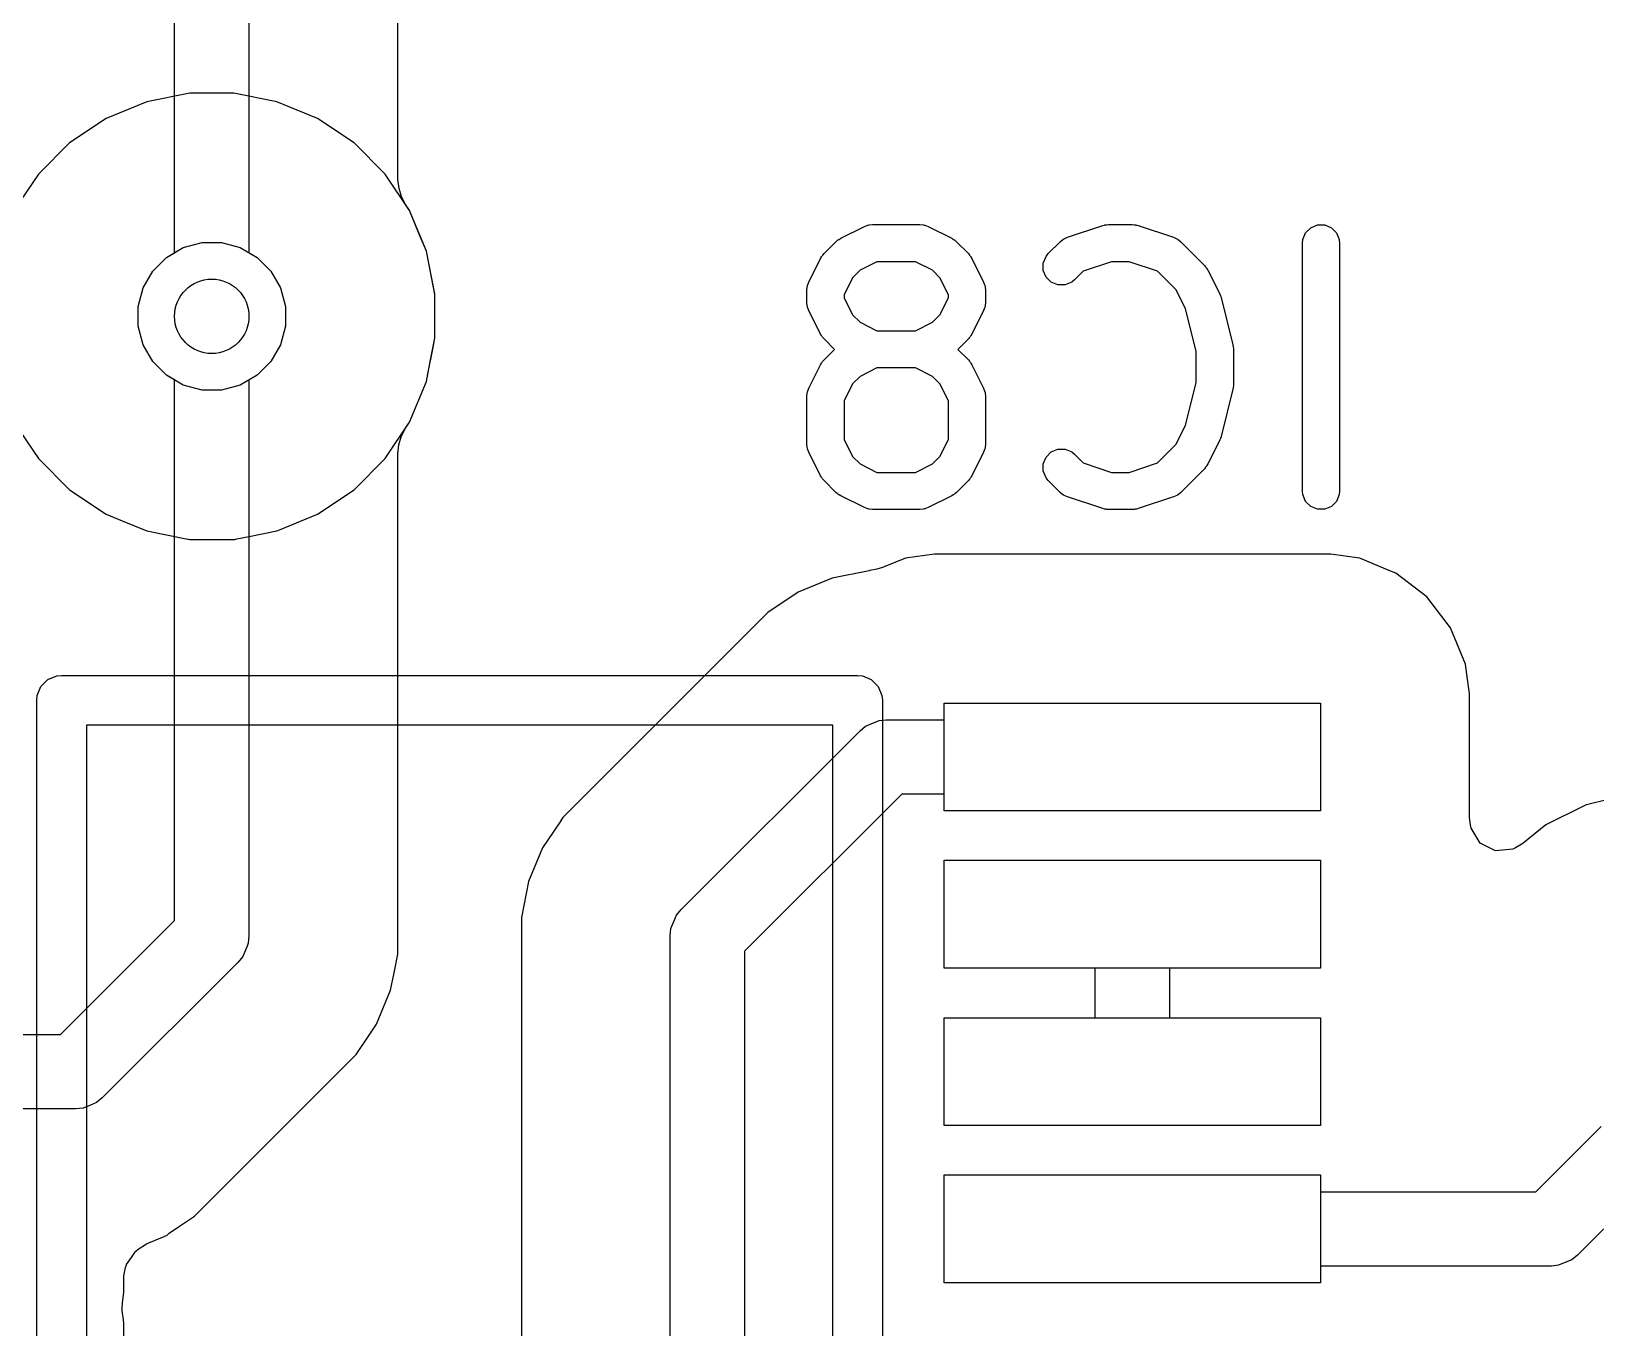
# Model space of a CAD drawing. Header units: inches. Extents: x 1.3 to 5.24, y -7.03 to -1.12.
# Drawn here: x 1.9201 to 2.1687, y -6.4402 to -6.2343 of the extents above; entities that cross this region are included whole.
import ezdxf

# ---------------------------------------------------------------- set-up
doc = ezdxf.new("R2010")
doc.units = ezdxf.units.IN
doc.header["$MEASUREMENT"] = 0
for name, color, linetype, true_color in [('B.Cu', 153, 'CONTINUOUS', 0x4d7fc4), ('B.Mask', 4, 'CONTINUOUS', 0x02ffee), ('B.Paste', 132, 'CONTINUOUS', 0x00c2c2), ('B.Silkscreen', 31, 'CONTINUOUS', 0xe8b2a7), ('F.Cu', 13, 'CONTINUOUS', 0xc83434), ('In1.Cu', 91, 'CONTINUOUS', 0x7fc87f), ('In2.Cu', 33, 'CONTINUOUS', 0xce7d2c)]:
    doc.layers.add(name, color=color, linetype=linetype, true_color=true_color)

msp = doc.modelspace()

# ---------------------------------------------------------------- linework, layer by layer
at = {"layer": 'B.Cu', "linetype": 'CONTINUOUS'}
for p, q in [((1.93848, -6.24544), (1.93203, -6.24811)), ((1.94533, -6.24407), (1.93848, -6.24544)), ((1.93848, -6.24544), (1.93848, -6.24544)), ((1.93848, -6.24544), (1.93848, -6.24544)), ((1.95231, -6.24407), (1.94533, -6.24407)), ((1.94533, -6.24407), (1.94533, -6.24407)), ((1.94533, -6.24407), (1.94533, -6.24407)), ((1.95916, -6.24544), (1.95231, -6.24407)), ((1.95231, -6.24407), (1.95231, -6.24407)), ((1.95231, -6.24407), (1.95231, -6.24407)), ((1.96561, -6.24811), (1.95916, -6.24544)), ((1.95916, -6.24544), (1.95916, -6.24544)), ((1.95916, -6.24544), (1.95916, -6.24544)), ((1.93203, -6.24811), (1.92622, -6.25199)), ((1.93203, -6.24811), (1.93203, -6.24811)), ((1.93203, -6.24811), (1.93203, -6.24811)), ((1.97142, -6.25199), (1.96561, -6.24811)), ((1.96561, -6.24811), (1.96561, -6.24811)), ((1.96561, -6.24811), (1.96561, -6.24811)), ((1.96561, -6.24811), (1.96561, -6.24811)), ((1.96561, -6.24811), (1.96561, -6.24811)), ((1.92622, -6.25199), (1.92128, -6.25693)), ((1.92622, -6.25199), (1.92622, -6.25199)), ((1.92622, -6.25199), (1.92622, -6.25199)), ((1.97636, -6.25693), (1.97142, -6.25199)), ((1.97142, -6.25199), (1.97142, -6.25199)), ((1.97142, -6.25199), (1.97142, -6.25199)), ((1.92128, -6.25693), (1.9174, -6.26273)), ((1.92128, -6.25693), (1.92128, -6.25693)), ((1.92128, -6.25693), (1.92128, -6.25693)), ((1.98024, -6.26273), (1.97636, -6.25693)), ((1.97636, -6.25693), (1.97636, -6.25693)), ((1.97636, -6.25693), (1.97636, -6.25693)), ((1.98291, -6.26919), (1.98024, -6.26273)), ((1.98024, -6.26273), (1.98024, -6.26273)), ((1.9443, -6.26862), (1.94728, -6.26782)), ((1.94728, -6.26782), (1.95036, -6.26782)), ((1.95036, -6.26782), (1.95334, -6.26862)), ((1.93945, -6.27234), (1.94163, -6.27016)), ((1.94163, -6.27016), (1.9443, -6.26862)), ((1.95334, -6.26862), (1.95601, -6.27016)), ((1.95601, -6.27016), (1.95819, -6.27234)), ((1.98425, -6.27595), (1.98291, -6.26919)), ((1.98291, -6.26919), (1.98291, -6.26919)), ((1.93791, -6.27501), (1.93945, -6.27234)), ((1.95819, -6.27234), (1.95973, -6.27501)), ((1.93711, -6.27799), (1.93791, -6.27501)), ((1.95973, -6.27501), (1.96053, -6.27799)), ((1.98427, -6.27603), (1.98425, -6.27595)), ((1.98427, -6.27604), (1.98427, -6.27603)), ((1.98427, -6.28302), (1.98427, -6.27604)), ((1.98427, -6.27604), (1.98427, -6.27604)), ((1.93711, -6.28107), (1.93711, -6.27799)), ((1.96053, -6.27799), (1.96053, -6.28107)), ((1.93791, -6.28405), (1.93711, -6.28107)), ((1.96053, -6.28107), (1.95973, -6.28405)), ((1.93945, -6.28672), (1.93791, -6.28405)), ((1.95973, -6.28405), (1.95819, -6.28672)), ((1.9832, -6.2884), (1.98392, -6.28477)), ((1.98392, -6.28477), (1.98427, -6.28302)), ((1.94163, -6.2889), (1.93945, -6.28672)), ((1.95819, -6.28672), (1.95601, -6.2889)), ((1.94291, -6.28964), (1.94163, -6.2889)), ((1.94291, -6.37551), (1.94291, -6.28964)), ((1.95601, -6.2889), (1.95472, -6.28964)), ((1.95472, -6.28964), (1.95472, -6.37795)), ((1.98024, -6.29632), (1.98291, -6.28987)), ((1.98291, -6.28987), (1.9832, -6.2884)), ((1.97893, -6.29868), (1.97956, -6.29734)), ((1.97956, -6.29734), (1.98024, -6.29632)), ((1.97837, -6.3013), (1.97856, -6.29993)), ((1.97856, -6.29993), (1.97893, -6.29868)), ((1.97837, -6.38086), (1.97837, -6.3013)), ((2.06363, -6.31732), (2.05901, -6.31793)), ((2.12653, -6.31732), (2.06363, -6.31732)), ((2.06363, -6.31732), (2.06363, -6.31732)), ((2.12654, -6.31732), (2.12653, -6.31732)), ((2.12653, -6.31732), (2.12653, -6.31732)), ((2.12653, -6.31732), (2.12653, -6.31732)), ((2.1266, -6.31733), (2.12654, -6.31732)), ((2.13115, -6.31793), (2.1266, -6.31733)), ((2.05328, -6.31994), (2.04737, -6.32112)), ((2.05334, -6.31993), (2.05328, -6.31994)), ((2.05448, -6.3197), (2.05334, -6.31993)), ((2.0554, -6.31942), (2.05448, -6.3197)), ((2.05901, -6.31793), (2.0554, -6.31942)), ((2.05901, -6.31793), (2.05901, -6.31793)), ((2.05901, -6.31793), (2.05901, -6.31793)), ((2.1312, -6.31794), (2.13115, -6.31793)), ((2.13131, -6.318), (2.1312, -6.31794)), ((2.13599, -6.31994), (2.13131, -6.318)), ((2.13131, -6.318), (2.13131, -6.318)), ((2.1369, -6.32031), (2.13599, -6.31994)), ((2.04737, -6.32112), (2.04199, -6.32334)), ((2.04737, -6.32112), (2.04737, -6.32112)), ((2.14184, -6.3241), (2.1369, -6.32031)), ((2.04199, -6.32334), (2.03715, -6.32658)), ((2.04199, -6.32334), (2.04199, -6.32334)), ((2.04199, -6.32334), (2.04199, -6.32334)), ((2.14563, -6.32904), (2.14184, -6.3241)), ((2.03715, -6.32658), (2.00461, -6.35912)), ((2.03715, -6.32658), (2.03715, -6.32658)), ((2.03715, -6.32658), (2.03715, -6.32658)), ((2.14801, -6.33479), (2.14563, -6.32904)), ((2.14822, -6.33639), (2.14801, -6.33479)), ((2.14801, -6.33479), (2.14801, -6.33479)), ((2.14801, -6.33479), (2.14801, -6.33479)), ((2.14858, -6.33913), (2.14822, -6.33639)), ((2.14862, -6.33941), (2.14858, -6.33913)), ((2.14862, -6.35913), (2.14862, -6.33941)), ((2.14862, -6.33941), (2.14862, -6.33941)), ((2.06518, -6.34362), (2.06518, -6.34096)), ((2.06518, -6.34096), (2.12498, -6.34096)), ((2.12498, -6.34096), (2.12498, -6.35809)), ((2.05181, -6.34535), (2.0527, -6.34462)), ((2.0527, -6.34462), (2.05395, -6.3441)), ((2.05395, -6.3441), (2.05483, -6.34374)), ((2.05483, -6.34374), (2.05598, -6.34362)), ((2.05598, -6.34362), (2.06518, -6.34362)), ((2.02338, -6.37378), (2.05181, -6.34535)), ((2.05843, -6.35543), (2.03346, -6.3804)), ((2.06518, -6.35543), (2.05843, -6.35543)), ((2.06518, -6.35809), (2.06518, -6.35543)), ((2.16708, -6.3572), (2.16077, -6.36032)), ((2.16718, -6.35714), (2.16708, -6.3572)), ((2.1672, -6.35714), (2.16718, -6.35714)), ((2.17064, -6.35628), (2.1672, -6.35714)), ((2.1672, -6.35714), (2.1672, -6.35714)), ((2.00425, -6.35966), (2.00316, -6.36129)), ((2.00426, -6.35964), (2.00425, -6.35966)), ((2.00461, -6.35912), (2.00426, -6.35964)), ((2.00461, -6.35912), (2.00461, -6.35912)), ((2.12498, -6.35809), (2.06518, -6.35809)), ((2.14877, -6.36033), (2.14862, -6.35913)), ((2.00316, -6.36129), (2.00137, -6.36396)), ((2.1489, -6.36084), (2.14877, -6.36033)), ((2.1503, -6.36321), (2.1489, -6.36084)), ((2.16077, -6.36032), (2.1571, -6.36327)), ((2.00137, -6.36396), (1.99915, -6.36933)), ((2.00137, -6.36396), (2.00137, -6.36396)), ((2.00137, -6.36396), (2.00137, -6.36396)), ((2.15276, -6.36444), (2.1503, -6.36321)), ((2.15549, -6.36415), (2.15276, -6.36444)), ((2.15591, -6.36398), (2.15549, -6.36415)), ((2.1571, -6.36327), (2.15591, -6.36398)), ((2.1571, -6.36327), (2.1571, -6.36327)), ((2.1571, -6.36327), (2.1571, -6.36327)), ((2.1571, -6.36327), (2.1571, -6.36327)), ((2.06518, -6.38305), (2.06518, -6.36593)), ((2.06518, -6.36593), (2.12498, -6.36593)), ((2.12498, -6.36593), (2.12498, -6.38305)), ((1.99915, -6.36933), (1.99801, -6.37504)), ((1.99915, -6.36933), (1.99915, -6.36933)), ((2.02225, -6.37564), (2.02265, -6.37467)), ((2.02265, -6.37467), (2.02338, -6.37378)), ((1.9248, -6.39362), (1.94291, -6.37551)), ((1.99801, -6.37504), (1.99801, -6.53334)), ((2.02165, -6.37795), (2.02177, -6.3768)), ((2.02177, -6.3768), (2.02225, -6.37564)), ((1.95442, -6.37957), (1.95373, -6.38123)), ((1.95461, -6.3791), (1.95442, -6.37957)), ((1.95472, -6.37795), (1.95461, -6.3791)), ((2.02165, -6.45669), (2.02165, -6.37795)), ((1.95299, -6.38213), (1.93142, -6.4037)), ((1.95373, -6.38123), (1.95299, -6.38213)), ((1.97778, -6.38381), (1.97837, -6.38086)), ((2.03346, -6.3804), (2.03346, -6.45425)), ((1.97723, -6.38657), (1.97778, -6.38381)), ((2.08917, -6.38305), (2.06518, -6.38305)), ((2.08917, -6.39096), (2.08917, -6.38305)), ((2.12498, -6.38305), (2.10098, -6.38305)), ((2.10098, -6.38305), (2.10098, -6.39096)), ((1.975, -6.39195), (1.97723, -6.38657)), ((1.97371, -6.39389), (1.975, -6.39195)), ((2.06518, -6.40809), (2.06518, -6.39096)), ((2.06518, -6.39096), (2.08917, -6.39096)), ((2.10098, -6.39096), (2.12498, -6.39096)), ((2.12498, -6.39096), (2.12498, -6.40809)), ((1.9112, -6.39362), (1.9248, -6.39362)), ((1.97177, -6.39679), (1.97371, -6.39389)), ((1.94608, -6.42248), (1.97177, -6.39679)), ((1.93053, -6.40444), (1.92958, -6.40483)), ((1.93142, -6.4037), (1.93053, -6.40444)), ((1.92724, -6.40543), (1.9112, -6.40543)), ((1.9284, -6.40532), (1.92724, -6.40543)), ((1.92958, -6.40483), (1.9284, -6.40532)), ((2.12498, -6.40809), (2.06518, -6.40809)), ((2.15919, -6.41858), (2.16954, -6.40823)), ((2.06518, -6.43305), (2.06518, -6.41593)), ((2.06518, -6.41593), (2.12498, -6.41593)), ((2.12498, -6.41593), (2.12498, -6.41858)), ((2.17822, -6.41625), (2.16581, -6.42866)), ((2.12498, -6.41858), (2.15919, -6.41858)), ((1.94205, -6.42517), (1.94351, -6.42419)), ((1.94351, -6.42419), (1.94608, -6.42248)), ((1.93711, -6.42769), (1.93843, -6.42687)), ((1.93843, -6.42687), (1.9388, -6.42672)), ((1.9388, -6.42672), (1.94124, -6.42571)), ((1.94124, -6.42571), (1.94133, -6.42567)), ((1.94124, -6.42571), (1.94124, -6.42571)), ((1.94133, -6.42567), (1.9417, -6.42552)), ((1.94133, -6.42567), (1.94133, -6.42567)), ((1.94133, -6.42567), (1.94133, -6.42567)), ((1.9417, -6.42552), (1.94205, -6.42517)), ((1.93529, -6.43013), (1.93605, -6.42906)), ((1.93605, -6.42906), (1.93672, -6.42807)), ((1.9367, -6.42805), (1.93675, -6.42801)), ((1.93672, -6.42807), (1.9367, -6.42805)), ((1.93675, -6.42801), (1.93711, -6.42769)), ((1.93675, -6.42801), (1.93675, -6.42801)), ((2.16491, -6.4294), (2.16367, -6.42991)), ((2.16581, -6.42866), (2.16491, -6.4294)), ((1.93485, -6.43197), (1.93511, -6.43062)), ((1.93511, -6.43062), (1.93512, -6.43061)), ((1.93512, -6.43061), (1.93526, -6.43019)), ((1.93526, -6.43019), (1.93529, -6.43013)), ((1.93526, -6.43019), (1.93526, -6.43019)), ((2.16163, -6.43039), (2.12498, -6.43039)), ((2.12498, -6.43039), (2.12498, -6.43305)), ((2.16279, -6.43028), (2.16163, -6.43039)), ((2.16367, -6.42991), (2.16279, -6.43028)), ((1.93484, -6.43222), (1.93487, -6.43206)), ((1.93484, -6.4346), (1.93484, -6.43222)), ((1.93487, -6.43206), (1.93485, -6.43197)), ((2.12498, -6.43305), (2.06518, -6.43305)), ((1.93459, -6.43709), (1.93462, -6.43625)), ((1.93462, -6.43625), (1.93484, -6.4346)), ((1.9346, -6.43742), (1.93459, -6.43709)), ((1.93464, -6.43787), (1.9346, -6.43742)), ((1.93472, -6.43852), (1.93464, -6.43787)), ((1.93484, -6.43941), (1.93472, -6.43852)), ((1.93472, -6.43852), (1.93472, -6.43852)), ((1.93472, -6.43852), (1.93472, -6.43852)), ((1.93484, -6.45964), (1.93484, -6.43941))]:
    msp.add_line(p, q, dxfattribs=at)
at = {"layer": 'B.Cu'}
msp.add_circle((1.94882, -6.27953), 0.00591, dxfattribs=at)
at = {"layer": 'B.Mask', "linetype": 'CONTINUOUS'}
for p, q in [((2.06518, -6.35809), (2.06518, -6.34096)), ((2.06518, -6.34096), (2.12498, -6.34096)), ((2.12498, -6.34096), (2.12498, -6.35809)), ((2.12498, -6.35809), (2.06518, -6.35809)), ((2.06518, -6.38305), (2.06518, -6.36593)), ((2.06518, -6.36593), (2.12498, -6.36593)), ((2.12498, -6.36593), (2.12498, -6.38305)), ((2.12498, -6.38305), (2.06518, -6.38305)), ((2.06518, -6.40809), (2.06518, -6.39096)), ((2.06518, -6.39096), (2.12498, -6.39096)), ((2.12498, -6.39096), (2.12498, -6.40809)), ((2.12498, -6.40809), (2.06518, -6.40809)), ((2.06518, -6.43305), (2.06518, -6.41593)), ((2.06518, -6.41593), (2.12498, -6.41593)), ((2.12498, -6.41593), (2.12498, -6.43305)), ((2.12498, -6.43305), (2.06518, -6.43305))]:
    msp.add_line(p, q, dxfattribs=at)
at = {"layer": 'B.Paste', "linetype": 'CONTINUOUS'}
for p, q in [((2.06518, -6.35809), (2.06518, -6.34096)), ((2.06518, -6.34096), (2.12498, -6.34096)), ((2.12498, -6.34096), (2.12498, -6.35809)), ((2.12498, -6.35809), (2.06518, -6.35809)), ((2.06518, -6.38305), (2.06518, -6.36593)), ((2.06518, -6.36593), (2.12498, -6.36593)), ((2.12498, -6.36593), (2.12498, -6.38305)), ((2.12498, -6.38305), (2.06518, -6.38305)), ((2.06518, -6.40809), (2.06518, -6.39096)), ((2.06518, -6.39096), (2.12498, -6.39096)), ((2.12498, -6.39096), (2.12498, -6.40809)), ((2.12498, -6.40809), (2.06518, -6.40809)), ((2.06518, -6.43305), (2.06518, -6.41593)), ((2.06518, -6.41593), (2.12498, -6.41593)), ((2.12498, -6.41593), (2.12498, -6.43305)), ((2.12498, -6.43305), (2.06518, -6.43305))]:
    msp.add_line(p, q, dxfattribs=at)
at = {"layer": 'B.Silkscreen', "linetype": 'CONTINUOUS'}
for p, q in [((2.04874, -6.26714), (2.05249, -6.26527)), ((2.05249, -6.26527), (2.05303, -6.26506)), ((2.05303, -6.26506), (2.05313, -6.26505)), ((2.05313, -6.26505), (2.05323, -6.26501)), ((2.05323, -6.26501), (2.05381, -6.26495)), ((2.05381, -6.26495), (2.0613, -6.26495)), ((2.0613, -6.26495), (2.06188, -6.26501)), ((2.06188, -6.26501), (2.06198, -6.26505)), ((2.06198, -6.26505), (2.06208, -6.26506)), ((2.06208, -6.26506), (2.06263, -6.26527)), ((2.06263, -6.26527), (2.06637, -6.26714)), ((2.08474, -6.26698), (2.09037, -6.26511)), ((2.09037, -6.26511), (2.09065, -6.26504)), ((2.09065, -6.26504), (2.09072, -6.26501)), ((2.09072, -6.26501), (2.09083, -6.265)), ((2.09083, -6.265), (2.09093, -6.26498)), ((2.09093, -6.26498), (2.09101, -6.26498)), ((2.09101, -6.26498), (2.0913, -6.26495)), ((2.0913, -6.26495), (2.09505, -6.26495)), ((2.09505, -6.26495), (2.09534, -6.26498)), ((2.09534, -6.26498), (2.09542, -6.26498)), ((2.09542, -6.26498), (2.09552, -6.265)), ((2.09552, -6.265), (2.09563, -6.26501)), ((2.09563, -6.26501), (2.0957, -6.26504)), ((2.0957, -6.26504), (2.09598, -6.26511)), ((2.09598, -6.26511), (2.10161, -6.26698)), ((2.12341, -6.26545), (2.12447, -6.26501)), ((2.12447, -6.26501), (2.12562, -6.26501)), ((2.12562, -6.26501), (2.12669, -6.26545)), ((2.04609, -6.26957), (2.04797, -6.26769)), ((2.04797, -6.26769), (2.04819, -6.26751)), ((2.04819, -6.26751), (2.04825, -6.26745)), ((2.04825, -6.26745), (2.04833, -6.26739)), ((2.04833, -6.26739), (2.04842, -6.26733)), ((2.04842, -6.26733), (2.04849, -6.2673)), ((2.04849, -6.2673), (2.04874, -6.26714)), ((2.06637, -6.26714), (2.06662, -6.2673)), ((2.06662, -6.2673), (2.06669, -6.26733)), ((2.06669, -6.26733), (2.06678, -6.26739)), ((2.06678, -6.26739), (2.06686, -6.26745)), ((2.06686, -6.26745), (2.06692, -6.26751)), ((2.06692, -6.26751), (2.06714, -6.26769)), ((2.06714, -6.26769), (2.06902, -6.26957)), ((2.08171, -6.26957), (2.08359, -6.26769)), ((2.08359, -6.26769), (2.08404, -6.26733)), ((2.08404, -6.26733), (2.08413, -6.26729)), ((2.08413, -6.26729), (2.08421, -6.26722)), ((2.08421, -6.26722), (2.08474, -6.26698)), ((2.10161, -6.26698), (2.10214, -6.26722)), ((2.10214, -6.26722), (2.10222, -6.26729)), ((2.10222, -6.26729), (2.10232, -6.26733)), ((2.10232, -6.26733), (2.10276, -6.26769)), ((2.10276, -6.26769), (2.10651, -6.27144)), ((2.12209, -6.26791), (2.12215, -6.26733)), ((2.12209, -6.30728), (2.12209, -6.26791)), ((2.12215, -6.26733), (2.12259, -6.26627)), ((2.12259, -6.26627), (2.12341, -6.26545)), ((2.12669, -6.26545), (2.1275, -6.26627)), ((2.1275, -6.26627), (2.12794, -6.26733)), ((2.12794, -6.26733), (2.128, -6.26791)), ((2.128, -6.26791), (2.128, -6.30728)), ((2.04367, -6.27408), (2.04554, -6.27034)), ((2.04554, -6.27034), (2.0457, -6.27009)), ((2.0457, -6.27009), (2.04573, -6.27002)), ((2.04573, -6.27002), (2.04579, -6.26993)), ((2.04579, -6.26993), (2.04585, -6.26985)), ((2.04585, -6.26985), (2.04591, -6.26979)), ((2.04591, -6.26979), (2.04609, -6.26957)), ((2.06902, -6.26957), (2.0692, -6.26979)), ((2.0692, -6.26979), (2.06926, -6.26985)), ((2.06926, -6.26985), (2.06932, -6.26993)), ((2.06932, -6.26993), (2.06938, -6.27002)), ((2.06938, -6.27002), (2.06941, -6.27009)), ((2.06941, -6.27009), (2.06957, -6.27034)), ((2.06957, -6.27034), (2.07144, -6.27408)), ((2.08091, -6.27108), (2.08135, -6.27002)), ((2.08135, -6.27002), (2.08171, -6.26957)), ((2.05181, -6.27221), (2.05061, -6.2734)), ((2.0545, -6.27086), (2.05181, -6.27221)), ((2.06061, -6.27086), (2.0545, -6.27086)), ((2.06331, -6.27221), (2.06061, -6.27086)), ((2.0645, -6.2734), (2.06331, -6.27221)), ((2.08091, -6.27223), (2.08091, -6.27108)), ((2.08135, -6.2733), (2.08091, -6.27223)), ((2.08727, -6.27236), (2.08589, -6.27374)), ((2.09178, -6.27086), (2.08727, -6.27236)), ((2.09457, -6.27086), (2.09178, -6.27086)), ((2.09908, -6.27236), (2.09457, -6.27086)), ((2.102, -6.27528), (2.09908, -6.27236)), ((2.10651, -6.27144), (2.1067, -6.27167)), ((2.1067, -6.27167), (2.10676, -6.27172)), ((2.10676, -6.27172), (2.10681, -6.27181)), ((2.10681, -6.27181), (2.10688, -6.27189)), ((2.10688, -6.27189), (2.10691, -6.27196)), ((2.10691, -6.27196), (2.10707, -6.27221)), ((2.10707, -6.27221), (2.10894, -6.27596)), ((2.04335, -6.27541), (2.04341, -6.27483)), ((2.04341, -6.27483), (2.04345, -6.27473)), ((2.04345, -6.27473), (2.04346, -6.27463)), ((2.04346, -6.27463), (2.04367, -6.27408)), ((2.05061, -6.2734), (2.04926, -6.2761)), ((2.06585, -6.2761), (2.0645, -6.2734)), ((2.07144, -6.27408), (2.07165, -6.27463)), ((2.07165, -6.27463), (2.07166, -6.27473)), ((2.07166, -6.27473), (2.0717, -6.27483)), ((2.0717, -6.27483), (2.07176, -6.27541)), ((2.08216, -6.27411), (2.08135, -6.2733)), ((2.08323, -6.27455), (2.08216, -6.27411)), ((2.08438, -6.27455), (2.08323, -6.27455)), ((2.08544, -6.27411), (2.08438, -6.27455)), ((2.08589, -6.27374), (2.08544, -6.27411)), ((2.10351, -6.27831), (2.102, -6.27528)), ((2.04335, -6.27728), (2.04335, -6.27541)), ((2.04341, -6.27786), (2.04335, -6.27728)), ((2.04345, -6.27795), (2.04341, -6.27786)), ((2.04926, -6.2761), (2.04926, -6.27658)), ((2.04926, -6.27658), (2.05061, -6.27928)), ((2.0645, -6.27928), (2.06585, -6.27658)), ((2.06585, -6.27658), (2.06585, -6.2761)), ((2.0717, -6.27786), (2.07166, -6.27795)), ((2.07176, -6.27728), (2.0717, -6.27786)), ((2.07176, -6.27541), (2.07176, -6.27728)), ((2.10894, -6.27596), (2.10896, -6.276)), ((2.10896, -6.276), (2.10897, -6.27602)), ((2.10897, -6.27602), (2.10906, -6.27626)), ((2.10906, -6.27626), (2.10915, -6.2765)), ((2.10915, -6.2765), (2.10915, -6.27652)), ((2.10915, -6.27652), (2.10916, -6.27656)), ((2.10916, -6.27656), (2.11104, -6.28406)), ((2.04346, -6.27806), (2.04345, -6.27795)), ((2.04367, -6.2786), (2.04346, -6.27806)), ((2.04554, -6.28235), (2.04367, -6.2786)), ((2.05061, -6.27928), (2.05181, -6.28048)), ((2.06331, -6.28048), (2.0645, -6.27928)), ((2.07144, -6.2786), (2.06957, -6.28235)), ((2.07165, -6.27806), (2.07144, -6.2786)), ((2.07166, -6.27795), (2.07165, -6.27806)), ((2.10522, -6.28514), (2.10351, -6.27831)), ((2.0457, -6.2826), (2.04554, -6.28235)), ((2.04573, -6.28267), (2.0457, -6.2826)), ((2.04579, -6.28275), (2.04573, -6.28267)), ((2.04585, -6.28284), (2.04579, -6.28275)), ((2.04591, -6.28289), (2.04585, -6.28284)), ((2.05181, -6.28048), (2.0545, -6.28183)), ((2.0545, -6.28183), (2.06061, -6.28183)), ((2.06061, -6.28183), (2.06331, -6.28048)), ((2.06926, -6.28284), (2.0692, -6.28289)), ((2.06932, -6.28275), (2.06926, -6.28284)), ((2.06938, -6.28267), (2.06932, -6.28275)), ((2.06941, -6.2826), (2.06938, -6.28267)), ((2.06957, -6.28235), (2.06941, -6.2826)), ((2.04609, -6.28312), (2.04591, -6.28289)), ((2.04776, -6.28478), (2.04609, -6.28312)), ((2.04609, -6.28644), (2.04776, -6.28478)), ((2.06902, -6.28312), (2.06736, -6.28478)), ((2.06736, -6.28478), (2.06902, -6.28644)), ((2.0692, -6.28289), (2.06902, -6.28312)), ((2.10522, -6.29004), (2.10522, -6.28514)), ((2.11104, -6.28406), (2.11105, -6.28416)), ((2.11105, -6.28416), (2.11107, -6.2842)), ((2.11107, -6.2842), (2.11109, -6.28442)), ((2.11109, -6.28442), (2.11112, -6.28464)), ((2.11112, -6.28464), (2.11112, -6.28468)), ((2.11112, -6.28468), (2.11113, -6.28478)), ((2.11113, -6.28478), (2.11113, -6.2904)), ((2.04367, -6.29096), (2.04554, -6.28721)), ((2.04554, -6.28721), (2.0457, -6.28696)), ((2.0457, -6.28696), (2.04573, -6.28689)), ((2.04573, -6.28689), (2.04579, -6.28681)), ((2.04579, -6.28681), (2.04585, -6.28672)), ((2.04585, -6.28672), (2.04591, -6.28667)), ((2.04591, -6.28667), (2.04609, -6.28644)), ((2.0545, -6.28773), (2.05181, -6.28908)), ((2.06061, -6.28773), (2.0545, -6.28773)), ((2.06331, -6.28908), (2.06061, -6.28773)), ((2.06902, -6.28644), (2.0692, -6.28667)), ((2.0692, -6.28667), (2.06926, -6.28672)), ((2.06926, -6.28672), (2.06932, -6.28681)), ((2.06932, -6.28681), (2.06938, -6.28689)), ((2.06938, -6.28689), (2.06941, -6.28696)), ((2.06941, -6.28696), (2.06957, -6.28721)), ((2.06957, -6.28721), (2.07144, -6.29096)), ((2.05061, -6.29028), (2.04926, -6.29298)), ((2.05181, -6.28908), (2.05061, -6.29028)), ((2.0645, -6.29028), (2.06331, -6.28908)), ((2.06585, -6.29298), (2.0645, -6.29028)), ((2.10351, -6.29687), (2.10522, -6.29004)), ((2.04335, -6.29228), (2.04341, -6.2917)), ((2.04335, -6.29978), (2.04335, -6.29228)), ((2.04341, -6.2917), (2.04345, -6.2916)), ((2.04345, -6.2916), (2.04346, -6.2915)), ((2.04346, -6.2915), (2.04367, -6.29096)), ((2.07144, -6.29096), (2.07165, -6.2915)), ((2.07165, -6.2915), (2.07166, -6.2916)), ((2.07166, -6.2916), (2.0717, -6.2917)), ((2.0717, -6.2917), (2.07176, -6.29228)), ((2.07176, -6.29228), (2.07176, -6.29978)), ((2.11104, -6.29112), (2.10916, -6.29862)), ((2.11105, -6.29102), (2.11104, -6.29112)), ((2.11107, -6.29098), (2.11105, -6.29102)), ((2.11109, -6.29076), (2.11107, -6.29098)), ((2.11112, -6.29055), (2.11109, -6.29076)), ((2.11113, -6.2904), (2.11112, -6.2905)), ((2.11112, -6.2905), (2.11112, -6.29055)), ((2.04926, -6.29298), (2.04926, -6.29908)), ((2.06585, -6.29908), (2.06585, -6.29298)), ((2.102, -6.2999), (2.10351, -6.29687)), ((2.04341, -6.30035), (2.04335, -6.29978)), ((2.04926, -6.29908), (2.05061, -6.30178)), ((2.0645, -6.30178), (2.06585, -6.29908)), ((2.07176, -6.29978), (2.0717, -6.30035)), ((2.09908, -6.30282), (2.102, -6.2999)), ((2.10894, -6.29922), (2.10707, -6.30297)), ((2.10896, -6.29918), (2.10894, -6.29922)), ((2.10897, -6.29916), (2.10896, -6.29918)), ((2.10906, -6.29892), (2.10897, -6.29916)), ((2.10915, -6.29868), (2.10906, -6.29892)), ((2.10916, -6.29862), (2.10915, -6.29866)), ((2.10915, -6.29866), (2.10915, -6.29868)), ((2.04345, -6.30045), (2.04341, -6.30035)), ((2.04346, -6.30056), (2.04345, -6.30045)), ((2.04367, -6.3011), (2.04346, -6.30056)), ((2.04554, -6.30485), (2.04367, -6.3011)), ((2.05061, -6.30178), (2.05181, -6.30297)), ((2.06331, -6.30297), (2.0645, -6.30178)), ((2.07144, -6.3011), (2.06957, -6.30485)), ((2.07165, -6.30056), (2.07144, -6.3011)), ((2.07166, -6.30045), (2.07165, -6.30056)), ((2.0717, -6.30035), (2.07166, -6.30045)), ((2.08091, -6.30295), (2.08135, -6.30189)), ((2.08135, -6.30189), (2.08216, -6.30107)), ((2.08216, -6.30107), (2.08323, -6.30063)), ((2.08323, -6.30063), (2.08438, -6.30063)), ((2.08438, -6.30063), (2.08544, -6.30107)), ((2.08544, -6.30107), (2.08589, -6.30144)), ((2.08589, -6.30144), (2.08727, -6.30282)), ((2.0457, -6.3051), (2.04554, -6.30485)), ((2.04573, -6.30517), (2.0457, -6.3051)), ((2.04579, -6.30525), (2.04573, -6.30517)), ((2.05181, -6.30297), (2.0545, -6.30432)), ((2.0545, -6.30432), (2.06061, -6.30432)), ((2.06061, -6.30432), (2.06331, -6.30297)), ((2.06938, -6.30517), (2.06932, -6.30525)), ((2.06941, -6.3051), (2.06938, -6.30517)), ((2.06957, -6.30485), (2.06941, -6.3051)), ((2.08091, -6.3041), (2.08091, -6.30295)), ((2.08135, -6.30517), (2.08091, -6.3041)), ((2.08171, -6.30561), (2.08135, -6.30517)), ((2.08727, -6.30282), (2.09178, -6.30432)), ((2.09178, -6.30432), (2.09457, -6.30432)), ((2.09457, -6.30432), (2.09908, -6.30282)), ((2.10651, -6.30374), (2.10276, -6.30749)), ((2.1067, -6.30351), (2.10651, -6.30374)), ((2.10676, -6.30346), (2.1067, -6.30351)), ((2.10681, -6.30337), (2.10676, -6.30346)), ((2.10688, -6.30329), (2.10681, -6.30337)), ((2.10691, -6.30322), (2.10688, -6.30329)), ((2.10707, -6.30297), (2.10691, -6.30322)), ((2.04585, -6.30534), (2.04579, -6.30525)), ((2.04591, -6.30539), (2.04585, -6.30534)), ((2.04609, -6.30561), (2.04591, -6.30539)), ((2.04797, -6.30749), (2.04609, -6.30561)), ((2.04819, -6.30768), (2.04797, -6.30749)), ((2.04825, -6.30773), (2.04819, -6.30768)), ((2.06692, -6.30768), (2.06686, -6.30773)), ((2.06714, -6.30749), (2.06692, -6.30768)), ((2.06902, -6.30561), (2.06714, -6.30749)), ((2.0692, -6.30539), (2.06902, -6.30561)), ((2.06926, -6.30534), (2.0692, -6.30539)), ((2.06932, -6.30525), (2.06926, -6.30534)), ((2.08359, -6.30749), (2.08171, -6.30561)), ((2.08404, -6.30786), (2.08359, -6.30749)), ((2.10276, -6.30749), (2.10232, -6.30786)), ((2.12215, -6.30785), (2.12209, -6.30728)), ((2.128, -6.30728), (2.12794, -6.30785)), ((2.04833, -6.30779), (2.04825, -6.30773)), ((2.04842, -6.30786), (2.04833, -6.30779)), ((2.04849, -6.30789), (2.04842, -6.30786)), ((2.04874, -6.30804), (2.04849, -6.30789)), ((2.05249, -6.30992), (2.04874, -6.30804)), ((2.05303, -6.31012), (2.05249, -6.30992)), ((2.05313, -6.31013), (2.05303, -6.31012)), ((2.05323, -6.31017), (2.05313, -6.31013)), ((2.05381, -6.31023), (2.05323, -6.31017)), ((2.06188, -6.31017), (2.0613, -6.31023)), ((2.06198, -6.31013), (2.06188, -6.31017)), ((2.06208, -6.31012), (2.06198, -6.31013)), ((2.06263, -6.30992), (2.06208, -6.31012)), ((2.06637, -6.30804), (2.06263, -6.30992)), ((2.06662, -6.30789), (2.06637, -6.30804)), ((2.06669, -6.30786), (2.06662, -6.30789)), ((2.06678, -6.30779), (2.06669, -6.30786)), ((2.06686, -6.30773), (2.06678, -6.30779)), ((2.08413, -6.3079), (2.08404, -6.30786)), ((2.08421, -6.30797), (2.08413, -6.3079)), ((2.08474, -6.3082), (2.08421, -6.30797)), ((2.09037, -6.31008), (2.08474, -6.3082)), ((2.09065, -6.31014), (2.09037, -6.31008)), ((2.09072, -6.31017), (2.09065, -6.31014)), ((2.09083, -6.31018), (2.09072, -6.31017)), ((2.09563, -6.31017), (2.09552, -6.31018)), ((2.0957, -6.31014), (2.09563, -6.31017)), ((2.09598, -6.31008), (2.0957, -6.31014)), ((2.10161, -6.3082), (2.09598, -6.31008)), ((2.10214, -6.30797), (2.10161, -6.3082)), ((2.10222, -6.3079), (2.10214, -6.30797)), ((2.10232, -6.30786), (2.10222, -6.3079)), ((2.12259, -6.30892), (2.12215, -6.30785)), ((2.12341, -6.30973), (2.12259, -6.30892)), ((2.12447, -6.31017), (2.12341, -6.30973)), ((2.12562, -6.31017), (2.12447, -6.31017)), ((2.12669, -6.30973), (2.12562, -6.31017)), ((2.1275, -6.30892), (2.12669, -6.30973)), ((2.12794, -6.30785), (2.1275, -6.30892)), ((2.0613, -6.31023), (2.05381, -6.31023)), ((2.09093, -6.31021), (2.09083, -6.31018)), ((2.09101, -6.3102), (2.09093, -6.31021)), ((2.0913, -6.31023), (2.09101, -6.3102)), ((2.09505, -6.31023), (2.0913, -6.31023)), ((2.09534, -6.3102), (2.09505, -6.31023)), ((2.09542, -6.31021), (2.09534, -6.3102)), ((2.09552, -6.31018), (2.09542, -6.31021)), ((1.92169, -6.33832), (1.92277, -6.33724)), ((1.92277, -6.33724), (1.92419, -6.33665)), ((1.92419, -6.33665), (1.92496, -6.33657)), ((1.92496, -6.33657), (2.05142, -6.33657)), ((2.05142, -6.33657), (2.05219, -6.33665)), ((2.05219, -6.33665), (2.0536, -6.33724)), ((2.0536, -6.33724), (2.05469, -6.33832)), ((1.92102, -6.34051), (1.9211, -6.33974)), ((1.9211, -6.33974), (1.92169, -6.33832)), ((2.05469, -6.33832), (2.05528, -6.33974)), ((2.05528, -6.33974), (2.05535, -6.34051)), ((1.92102, -6.5335), (1.92102, -6.34051)), ((2.05535, -6.34051), (2.05535, -6.5335)), ((1.9289, -6.34445), (1.9289, -6.52957)), ((2.04748, -6.34445), (1.9289, -6.34445)), ((2.04748, -6.52957), (2.04748, -6.34445))]:
    msp.add_line(p, q, dxfattribs=at)
at = {"layer": 'F.Cu', "linetype": 'CONTINUOUS'}
for p, q in [((1.97837, -6.25779), (1.97837, -6.06008)), ((1.95472, -6.06299), (1.95472, -6.26942)), ((1.94291, -6.26942), (1.94291, -6.06544)), ((1.97859, -6.25925), (1.97837, -6.25779)), ((1.97898, -6.2605), (1.97859, -6.25925)), ((1.97958, -6.26175), (1.97898, -6.2605)), ((1.98026, -6.26277), (1.97958, -6.26175)), ((1.98033, -6.26296), (1.98026, -6.26277)), ((1.98195, -6.26686), (1.98033, -6.26296)), ((1.98291, -6.26919), (1.98195, -6.26686)), ((1.93945, -6.27234), (1.94163, -6.27016)), ((1.94163, -6.27016), (1.94291, -6.26942)), ((1.95472, -6.26942), (1.95601, -6.27016)), ((1.95601, -6.27016), (1.95819, -6.27234)), ((1.98427, -6.27604), (1.98291, -6.26919)), ((1.98291, -6.26919), (1.98291, -6.26919)), ((1.93791, -6.27501), (1.93945, -6.27234)), ((1.95819, -6.27234), (1.95973, -6.27501)), ((1.93711, -6.27799), (1.93791, -6.27501)), ((1.95973, -6.27501), (1.96053, -6.27799)), ((1.98427, -6.27931), (1.98427, -6.27604)), ((1.98427, -6.27604), (1.98427, -6.27604)), ((1.98427, -6.27604), (1.98427, -6.27604)), ((1.93711, -6.28107), (1.93711, -6.27799)), ((1.96053, -6.27799), (1.96053, -6.28107)), ((1.98427, -6.27948), (1.98427, -6.27931)), ((1.98427, -6.28302), (1.98427, -6.27948)), ((1.93791, -6.28405), (1.93711, -6.28107)), ((1.96053, -6.28107), (1.95973, -6.28405)), ((1.93945, -6.28672), (1.93791, -6.28405)), ((1.95973, -6.28405), (1.95819, -6.28672)), ((1.98359, -6.28646), (1.98427, -6.28302)), ((1.98427, -6.28302), (1.98427, -6.28302)), ((1.94163, -6.2889), (1.93945, -6.28672)), ((1.95819, -6.28672), (1.95601, -6.2889)), ((1.98291, -6.28987), (1.98359, -6.28646)), ((1.9443, -6.29044), (1.94163, -6.2889)), ((1.95601, -6.2889), (1.95334, -6.29044)), ((1.98024, -6.29632), (1.98291, -6.28987)), ((1.94728, -6.29124), (1.9443, -6.29044)), ((1.95036, -6.29124), (1.94728, -6.29124)), ((1.95334, -6.29044), (1.95036, -6.29124)), ((1.9174, -6.29632), (1.92128, -6.30213)), ((1.97636, -6.30213), (1.98024, -6.29632)), ((1.92128, -6.30213), (1.92128, -6.30213)), ((1.92128, -6.30213), (1.92128, -6.30213)), ((1.92128, -6.30213), (1.92622, -6.30707)), ((1.97142, -6.30707), (1.97636, -6.30213)), ((1.92622, -6.30707), (1.92622, -6.30707)), ((1.92622, -6.30707), (1.92622, -6.30707)), ((1.92622, -6.30707), (1.93203, -6.31095)), ((1.96561, -6.31095), (1.97142, -6.30707)), ((1.93203, -6.31095), (1.93203, -6.31095)), ((1.93203, -6.31095), (1.93461, -6.31202)), ((1.93461, -6.31202), (1.93848, -6.31362)), ((1.9596, -6.31344), (1.96561, -6.31095)), ((1.96561, -6.31095), (1.96561, -6.31095)), ((1.96561, -6.31095), (1.96561, -6.31095)), ((1.93848, -6.31362), (1.93848, -6.31362)), ((1.93848, -6.31362), (1.93848, -6.31362)), ((1.93848, -6.31362), (1.94503, -6.31492)), ((1.94503, -6.31492), (1.94513, -6.31495)), ((1.94513, -6.31495), (1.94533, -6.31498)), ((1.94533, -6.31498), (1.95231, -6.31498)), ((1.95231, -6.31498), (1.95247, -6.31498)), ((1.95247, -6.31498), (1.95278, -6.31489)), ((1.95278, -6.31489), (1.95476, -6.31449)), ((1.95476, -6.31449), (1.95916, -6.31362)), ((1.95916, -6.31362), (1.95929, -6.31357)), ((1.95916, -6.31362), (1.95916, -6.31362)), ((1.95916, -6.31362), (1.95916, -6.31362)), ((1.95916, -6.31362), (1.95916, -6.31362)), ((1.95929, -6.31357), (1.9596, -6.31344)), ((1.9596, -6.31344), (1.9596, -6.31344))]:
    msp.add_line(p, q, dxfattribs=at)
at = {"layer": 'F.Cu'}
msp.add_circle((1.94882, -6.27953), 0.00591, dxfattribs=at)
at = {"layer": 'In1.Cu', "linetype": 'CONTINUOUS'}
for p, q in [((1.9443, -6.26862), (1.94728, -6.26782)), ((1.94728, -6.26782), (1.95036, -6.26782)), ((1.95036, -6.26782), (1.95334, -6.26862)), ((1.93945, -6.27234), (1.94163, -6.27016)), ((1.94163, -6.27016), (1.9443, -6.26862)), ((1.95334, -6.26862), (1.95601, -6.27016)), ((1.95601, -6.27016), (1.95819, -6.27234)), ((1.93791, -6.27501), (1.93945, -6.27234)), ((1.95819, -6.27234), (1.95973, -6.27501)), ((1.93711, -6.27799), (1.93791, -6.27501)), ((1.95973, -6.27501), (1.96053, -6.27799)), ((1.93711, -6.28107), (1.93711, -6.27799)), ((1.96053, -6.27799), (1.96053, -6.28107)), ((1.93791, -6.28405), (1.93711, -6.28107)), ((1.96053, -6.28107), (1.95973, -6.28405)), ((1.93945, -6.28672), (1.93791, -6.28405)), ((1.95973, -6.28405), (1.95819, -6.28672)), ((1.94163, -6.2889), (1.93945, -6.28672)), ((1.95819, -6.28672), (1.95601, -6.2889)), ((1.9443, -6.29044), (1.94163, -6.2889)), ((1.95601, -6.2889), (1.95334, -6.29044)), ((1.94728, -6.29124), (1.9443, -6.29044)), ((1.95036, -6.29124), (1.94728, -6.29124)), ((1.95334, -6.29044), (1.95036, -6.29124))]:
    msp.add_line(p, q, dxfattribs=at)
at = {"layer": 'In1.Cu'}
msp.add_circle((1.94882, -6.27953), 0.00591, dxfattribs=at)
at = {"layer": 'In2.Cu', "linetype": 'CONTINUOUS'}
for p, q in [((1.9443, -6.26862), (1.94728, -6.26782)), ((1.94728, -6.26782), (1.95036, -6.26782)), ((1.95036, -6.26782), (1.95334, -6.26862)), ((1.93945, -6.27234), (1.94163, -6.27016)), ((1.94163, -6.27016), (1.9443, -6.26862)), ((1.95334, -6.26862), (1.95601, -6.27016)), ((1.95601, -6.27016), (1.95819, -6.27234)), ((1.93791, -6.27501), (1.93945, -6.27234)), ((1.95819, -6.27234), (1.95973, -6.27501)), ((1.93711, -6.27799), (1.93791, -6.27501)), ((1.95973, -6.27501), (1.96053, -6.27799)), ((1.93711, -6.28107), (1.93711, -6.27799)), ((1.96053, -6.27799), (1.96053, -6.28107)), ((1.93791, -6.28405), (1.93711, -6.28107)), ((1.96053, -6.28107), (1.95973, -6.28405)), ((1.93945, -6.28672), (1.93791, -6.28405)), ((1.95973, -6.28405), (1.95819, -6.28672)), ((1.94163, -6.2889), (1.93945, -6.28672)), ((1.95819, -6.28672), (1.95601, -6.2889)), ((1.9443, -6.29044), (1.94163, -6.2889)), ((1.95601, -6.2889), (1.95334, -6.29044)), ((1.94728, -6.29124), (1.9443, -6.29044)), ((1.95036, -6.29124), (1.94728, -6.29124)), ((1.95334, -6.29044), (1.95036, -6.29124))]:
    msp.add_line(p, q, dxfattribs=at)
at = {"layer": 'In2.Cu'}
msp.add_circle((1.94882, -6.27953), 0.00591, dxfattribs=at)

doc.saveas('drawing.dxf')
